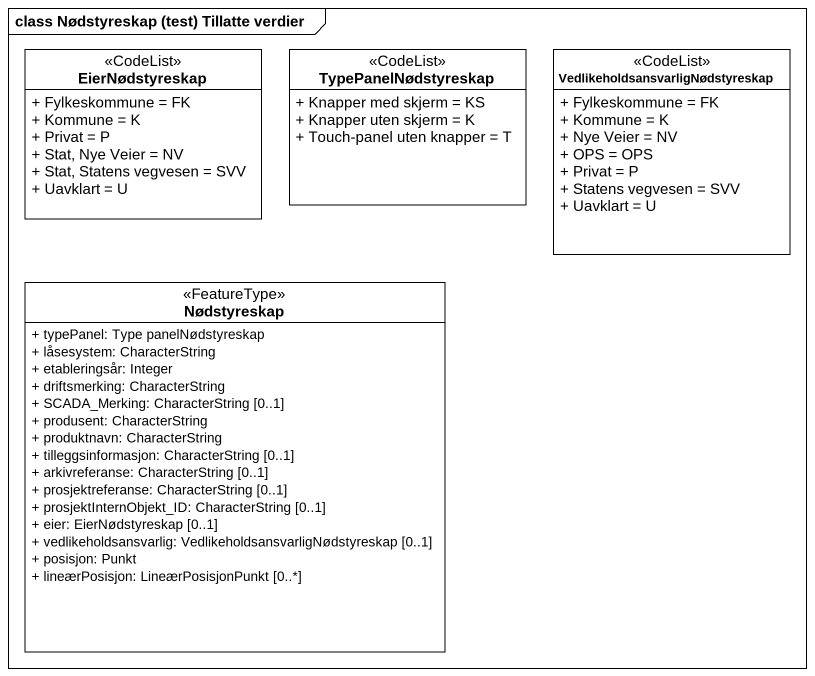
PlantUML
@startuml
mainframe class Nødstyreskap (test) Tillatte verdier
hide circle
hide empty members
skinparam classAttributeIconSize 0
class EierNødstyreskap <<CodeList>> {
  + Fylkeskommune = FK
  + Kommune = K
  + Privat = P
  + Stat, Nye Veier = NV
  + Stat, Statens vegvesen = SVV
  + Uavklart = U
}
class TypePanelNødstyreskap <<CodeList>> {
  + Knapper med skjerm = KS
  + Knapper uten skjerm = K
  + Touch-panel uten knapper = T
}
class "VedlikeholdsansvarligNødstyreskap" as VedlikeholdsansvarligNødstyr <<CodeList>> {
  + Fylkeskommune = FK
  + Kommune = K
  + Nye Veier = NV
  + OPS = OPS
  + Privat = P
  + Statens vegvesen = SVV
  + Uavklart = U
}
class Nødstyreskap <<FeatureType>> {
  + typePanel: Type panelNødstyreskap
  + låsesystem: CharacterString
  + etableringsår: Integer
  + driftsmerking: CharacterString
  + SCADA_Merking: CharacterString [0..1]
  + produsent: CharacterString
  + produktnavn: CharacterString
  + tilleggsinformasjon: CharacterString [0..1]
  + arkivreferanse: CharacterString [0..1]
  + prosjektreferanse: CharacterString [0..1]
  + prosjektInternObjekt_ID: CharacterString [0..1]
  + eier: EierNødstyreskap [0..1]
  + vedlikeholdsansvarlig: VedlikeholdsansvarligNødstyreskap [0..1]
  + posisjon: Punkt
  + lineærPosisjon: LineærPosisjonPunkt [0..*]
}
@enduml
